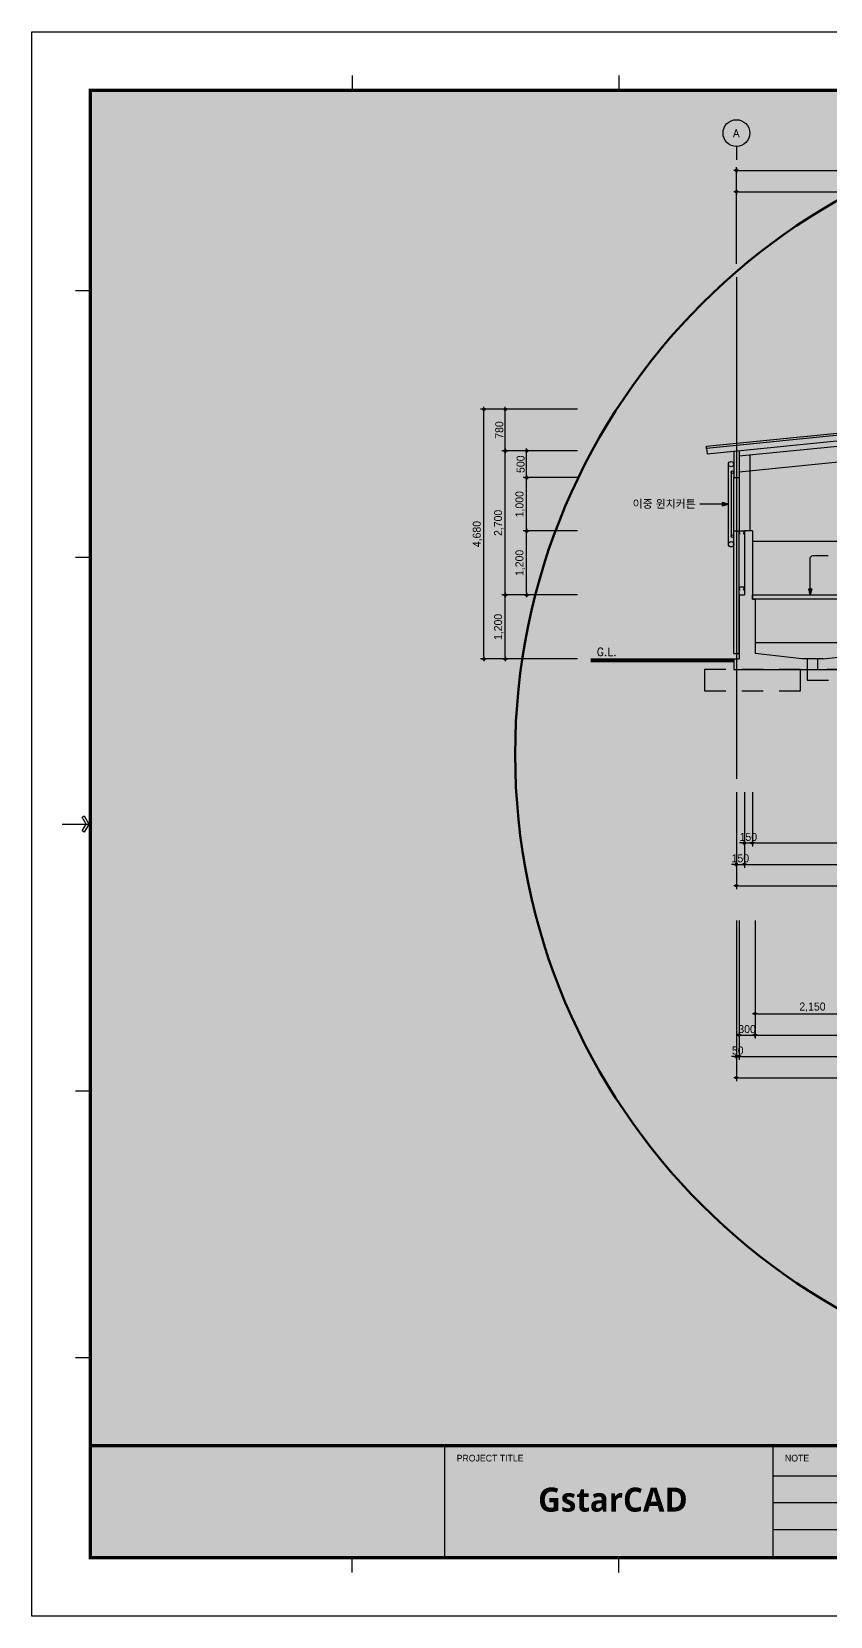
# Model space of a CAD drawing. Header units: millimetres. Extents: x 503489 to 750477, y -188693 to 126970.
# Drawn here: x 656321 to 671280, y -148500 to -118800 of the extents above; entities that cross this region are included whole.
import ezdxf
from ezdxf.enums import TextEntityAlignment as Align

# ---------------------------------------------------------------- set-up
doc = ezdxf.new("R2010")
doc.units = ezdxf.units.MM
doc.header["$LTSCALE"] = 200
doc.header["$MEASUREMENT"] = 0
doc.linetypes.add('CEN', pattern=[62, 60, -1, 0, -1])
doc.linetypes.add('H50', pattern=[3.5, 2, -1.5])
doc.layers.get('0').update_dxf_attribs({"linetype": 'CONTINUOUS'})
doc.layers.get('DEFPOINTS').update_dxf_attribs({"linetype": 'CONTINUOUS'})
for name, color, linetype in [('1', 1, 'CONTINUOUS'), ('2', 2, 'CONTINUOUS'), ('4', 4, 'CONTINUOUS'), ('9', 9, 'CONTINUOUS'), ('CEN', 9, 'CEN'), ('DIM', 6, 'CONTINUOUS'), ('MU', 4, 'H50'), ('SHEET', 7, 'CONTINUOUS'), ('TEXT', 2, 'CONTINUOUS'), ('TEXT4', 4, 'CONTINUOUS')]:
    doc.layers.add(name, color=color, linetype=linetype)
doc.layers.add('3', color=7, linetype='CONTINUOUS', true_color=0x99ff99)
doc.layers.add('6', color=7, linetype='CONTINUOUS', true_color=0xff99ff)
doc.styles.add('G', font='gulim.ttc')
doc.styles.add('HDH', font='helved', dxfattribs={"bigfont": 'hd'})
doc.styles.add('HSH', font='romans', dxfattribs={"bigfont": 'hs'})
doc.styles.add('ROMANC3', font='ROMANC', dxfattribs={"height": 15})
doc.styles.get("Standard").update_dxf_attribs({"font": ''})
doc.styles.get('Standard').set_extended_font_data('Gulim')
doc.dimstyles.new('50', dxfattribs={"dimscale": 50, "dimtxt": 3, "dimasz": 0.9, "dimexe": 1.25, "dimexo": 5, "dimgap": 0.7, "dimtad": 1, "dimdec": 0, "dimzin": 1, "dimdsep": 46, "dimlunit": 6, "dimtxsty": 'G', "dimblk1": 'Z_DOT', "dimblk2": 'Z_DOT', "dimsah": 1, "dimcen": 2.5, "dimclrd": 21, "dimclre": 21, "dimclrt": 3, "dimadec": 0, "dimazin": 0, "dimtfac": 1, "dimtdec": 0, "dimtix": 1, "dimtmove": 2, "dimatfit": 3, "dimldrblk": 'Z_DOT', "dimfxl": 1, "dimtolj": 1, "dimtzin": 1, "dimarcsym": 0})

# ---------------------------------------------------------------- blocks, each defined once
blk = doc.blocks.new('Form')
for p, q in [((6000, 28880), (6000, 28630)), ((11000, 28880), (11000, 28630)), ((820, 24850), (1070, 24850)), ((820, 19850), (1070, 19850)), ((570, 14850), (1070, 14850)), ((820, 9850), (1070, 9850)), ((820, 4850), (1070, 4850)), ((6000, 820), (6000, 1070)), ((11000, 820), (11000, 1070))]:
    blk.add_line(p, q)
for points in [[(0, 0), (0, 29700), (42000, 29700), (42000, 0)], [(984, 14700), (947, 14721), (1021, 14850), (947, 14979), (984, 15000), (1070, 14850)]]:
    blk.add_lwpolyline(points, close=True)
at = {"layer": '6', "color": 3, "const_width": 60}
blk.add_lwpolyline([(1100, 3200), (40900, 3200)], dxfattribs=at)
at = {"layer": 'SHEET', "color": 3}
for p, q in [((7740, 1130), (7740, 3180)), ((13890, 1130), (13890, 3180))]:
    blk.add_line(p, q, dxfattribs=at)
at = {"layer": 'SHEET'}
for p, q in [((13890, 2630), (23890, 2630)), ((13890, 2130), (23890, 2130)), ((13890, 1630), (23890, 1630))]:
    blk.add_line(p, q, dxfattribs=at)
at = {"layer": 'SHEET', "color": 3, "const_width": 60}
blk.add_lwpolyline([(1100, 1100), (1100, 28600), (40900, 28600), (40900, 1100)], close=True, dxfattribs=at)
at = {"layer": '1', "char_height": 125, "attachment_point": 1, "style": 'HDH'}
for s, insert, width in [('\\f굴림|b0|i0|c129|p34;\\C0;PROJECT TITLE', (7960, 3027), 3768.05), ('\\f굴림|b0|i0|c129|p34;\\C0;NOTE', (14110, 3027), 3768.04)]:
    blk.add_mtext(s, dxfattribs=dict(at, insert=insert, width=width))
at = {"layer": '9', "insert": (9486, 2412), "char_height": 450, "width": 4508.9, "attachment_point": 1}
blk.add_mtext('{\\fMalgun Gothic|b1|i0|c129|p50;GstarCAD}', dxfattribs=at)
blk = doc.blocks.new('Z_DOT')
at = {"layer": 'DIM', "color": 0}
for p, q in [((-1, 0), (1, 0)), ((0, -1), (0, 1))]:
    blk.add_line(p, q, dxfattribs=at)
for radius in [0.5, 0.25]:
    blk.add_circle((0, 0), radius, dxfattribs=at)
blk = doc.blocks.new('*D3364')
at = {"color": 21, "lineweight": -2}
for p, q in [((669521, -123150), (669521, -121337)), ((669566, -121400), (685076, -121400)), ((685121, -123150), (685121, -121337))]:
    blk.add_line(p, q, dxfattribs=at)
at = {"layer": 'DEFPOINTS', "color": 0}
for p in [(685121, -121400), (669521, -123400), (685121, -123400)]:
    blk.add_point(p, dxfattribs=at)
at = {"color": 21, "lineweight": -2, "xscale": 45, "yscale": 45, "zscale": 45, "rotation": 180}
blk.add_blockref('Z_DOT', (669521, -121400), dxfattribs=at)
at = {"color": 21, "lineweight": -2, "xscale": 45, "yscale": 45, "zscale": 45}
blk.add_blockref('Z_DOT', (685121, -121400), dxfattribs=at)
at = {"color": 3, "insert": (677321, -121279), "char_height": 150, "attachment_point": 5, "style": 'G'}
blk.add_mtext('\\A1;15,600', dxfattribs=at)
blk = doc.blocks.new('*D3365')
at = {"color": 21, "lineweight": -2}
for p, q in [((669521, -123150), (669521, -121737)), ((674721, -123150), (674721, -121737)), ((669566, -121800), (674676, -121800))]:
    blk.add_line(p, q, dxfattribs=at)
at = {"layer": 'DEFPOINTS', "color": 0}
for p in [(674721, -121800), (669521, -123400), (674721, -123400)]:
    blk.add_point(p, dxfattribs=at)
at = {"color": 21, "lineweight": -2, "xscale": 45, "yscale": 45, "zscale": 45, "rotation": 180}
blk.add_blockref('Z_DOT', (669521, -121800), dxfattribs=at)
at = {"color": 21, "lineweight": -2, "xscale": 45, "yscale": 45, "zscale": 45}
blk.add_blockref('Z_DOT', (674721, -121800), dxfattribs=at)
at = {"color": 3, "insert": (672121, -121679), "char_height": 150, "attachment_point": 5, "style": 'G'}
blk.add_mtext('\\A1;5,200', dxfattribs=at)
blk = doc.blocks.new('*D3368')
at = {"color": 21, "lineweight": -2}
for p, q in [((666542, -125876), (664729, -125876)), ((664792, -130511), (664792, -125921)), ((666542, -130556), (664729, -130556))]:
    blk.add_line(p, q, dxfattribs=at)
at = {"layer": 'DEFPOINTS', "color": 0}
for p in [(664792, -125876), (666792, -125876), (666792, -130556)]:
    blk.add_point(p, dxfattribs=at)
at = {"color": 21, "lineweight": -2, "xscale": 45, "yscale": 45, "zscale": 45}
for p, rotation in [((664792, -125876), 90), ((664792, -130556), 270)]:
    blk.add_blockref('Z_DOT', p, dxfattribs=dict(at, rotation=rotation))
at = {"color": 3, "insert": (664671, -128216), "char_height": 150, "attachment_point": 5, "rotation": 90, "style": 'G'}
blk.add_mtext('\\A1;4,680', dxfattribs=at)
blk = doc.blocks.new('*D3369')
at = {"color": 21, "lineweight": -2}
for p, q in [((666542, -129356), (665129, -129356)), ((665192, -130511), (665192, -129401)), ((666542, -130556), (665129, -130556))]:
    blk.add_line(p, q, dxfattribs=at)
at = {"layer": 'DEFPOINTS', "color": 0}
for p in [(665192, -129356), (666792, -129356), (666792, -130556)]:
    blk.add_point(p, dxfattribs=at)
at = {"color": 21, "lineweight": -2, "xscale": 45, "yscale": 45, "zscale": 45}
for p, rotation in [((665192, -129356), 90), ((665192, -130556), 270)]:
    blk.add_blockref('Z_DOT', p, dxfattribs=dict(at, rotation=rotation))
at = {"color": 3, "insert": (665071, -129956), "char_height": 150, "attachment_point": 5, "rotation": 90, "style": 'G'}
blk.add_mtext('\\A1;1,200', dxfattribs=at)
blk = doc.blocks.new('*D3370')
at = {"color": 21, "lineweight": -2}
for p, q in [((666542, -126656), (665129, -126656)), ((665192, -129311), (665192, -126701)), ((666542, -129356), (665129, -129356))]:
    blk.add_line(p, q, dxfattribs=at)
at = {"layer": 'DEFPOINTS', "color": 0}
for p in [(665192, -126656), (666792, -126656), (666792, -129356)]:
    blk.add_point(p, dxfattribs=at)
at = {"color": 21, "lineweight": -2, "xscale": 45, "yscale": 45, "zscale": 45}
for p, rotation in [((665192, -126656), 90), ((665192, -129356), 270)]:
    blk.add_blockref('Z_DOT', p, dxfattribs=dict(at, rotation=rotation))
at = {"color": 3, "insert": (665071, -128006), "char_height": 150, "attachment_point": 5, "rotation": 90, "style": 'G'}
blk.add_mtext('\\A1;2,700', dxfattribs=at)
blk = doc.blocks.new('*D3371')
at = {"color": 21, "lineweight": -2}
for p, q in [((666542, -125876), (665129, -125876)), ((665192, -126611), (665192, -125921)), ((666542, -126656), (665129, -126656))]:
    blk.add_line(p, q, dxfattribs=at)
at = {"layer": 'DEFPOINTS', "color": 0}
for p in [(665192, -125876), (666792, -125876), (666792, -126656)]:
    blk.add_point(p, dxfattribs=at)
at = {"color": 21, "lineweight": -2, "xscale": 45, "yscale": 45, "zscale": 45}
for p, rotation in [((665192, -125876), 90), ((665192, -126656), 270)]:
    blk.add_blockref('Z_DOT', p, dxfattribs=dict(at, rotation=rotation))
at = {"color": 3, "insert": (665080, -126266), "char_height": 150, "attachment_point": 5, "rotation": 90, "style": 'G'}
blk.add_mtext('\\A1;780', dxfattribs=at)
blk = doc.blocks.new('*D3372')
at = {"color": 21, "lineweight": -2}
for p, q in [((666542, -128156), (665529, -128156)), ((665592, -129311), (665592, -128201)), ((666542, -129356), (665529, -129356))]:
    blk.add_line(p, q, dxfattribs=at)
at = {"layer": 'DEFPOINTS', "color": 0}
for p in [(665592, -128156), (666792, -128156), (666792, -129356)]:
    blk.add_point(p, dxfattribs=at)
at = {"color": 21, "lineweight": -2, "xscale": 45, "yscale": 45, "zscale": 45}
for p, rotation in [((665592, -128156), 90), ((665592, -129356), 270)]:
    blk.add_blockref('Z_DOT', p, dxfattribs=dict(at, rotation=rotation))
at = {"color": 3, "insert": (665471, -128756), "char_height": 150, "attachment_point": 5, "rotation": 90, "style": 'G'}
blk.add_mtext('\\A1;1,200', dxfattribs=at)
blk = doc.blocks.new('*D3373')
at = {"color": 21, "lineweight": -2}
for p, q in [((666542, -127156), (665529, -127156)), ((665592, -128111), (665592, -127201)), ((666542, -128156), (665529, -128156))]:
    blk.add_line(p, q, dxfattribs=at)
at = {"layer": 'DEFPOINTS', "color": 0}
for p in [(665592, -127156), (666792, -127156), (666792, -128156)]:
    blk.add_point(p, dxfattribs=at)
at = {"color": 21, "lineweight": -2, "xscale": 45, "yscale": 45, "zscale": 45}
for p, rotation in [((665592, -127156), 90), ((665592, -128156), 270)]:
    blk.add_blockref('Z_DOT', p, dxfattribs=dict(at, rotation=rotation))
at = {"color": 3, "insert": (665471, -127656), "char_height": 150, "attachment_point": 5, "rotation": 90, "style": 'G'}
blk.add_mtext('\\A1;1,000', dxfattribs=at)
blk = doc.blocks.new('*D3374')
at = {"color": 21, "lineweight": -2}
for p, q in [((666542, -126656), (665529, -126656)), ((665592, -127111), (665592, -126701)), ((666542, -127156), (665529, -127156))]:
    blk.add_line(p, q, dxfattribs=at)
at = {"layer": 'DEFPOINTS', "color": 0}
for p in [(665592, -126656), (666792, -126656), (666792, -127156)]:
    blk.add_point(p, dxfattribs=at)
at = {"color": 21, "lineweight": -2, "xscale": 45, "yscale": 45, "zscale": 45}
for p, rotation in [((665592, -126656), 90), ((665592, -127156), 270)]:
    blk.add_blockref('Z_DOT', p, dxfattribs=dict(at, rotation=rotation))
at = {"color": 3, "insert": (665480, -126906), "char_height": 150, "attachment_point": 5, "rotation": 90, "style": 'G'}
blk.add_mtext('\\A1;500', dxfattribs=at)
blk = doc.blocks.new('*D3382')
at = {"color": 21, "lineweight": -2}
for p, q in [((669521, -133056), (669521, -134869)), ((685121, -133056), (685121, -134869)), ((669566, -134806), (685076, -134806))]:
    blk.add_line(p, q, dxfattribs=at)
at = {"layer": 'DEFPOINTS', "color": 0}
for p in [(669521, -132806), (685121, -132806), (685121, -134806)]:
    blk.add_point(p, dxfattribs=at)
at = {"color": 21, "lineweight": -2, "xscale": 45, "yscale": 45, "zscale": 45, "rotation": 180}
blk.add_blockref('Z_DOT', (669521, -134806), dxfattribs=at)
at = {"color": 21, "lineweight": -2, "xscale": 45, "yscale": 45, "zscale": 45}
blk.add_blockref('Z_DOT', (685121, -134806), dxfattribs=at)
at = {"color": 3, "insert": (677321, -134685), "char_height": 150, "attachment_point": 5, "style": 'G'}
blk.add_mtext('\\A1;15,600', dxfattribs=at)
blk = doc.blocks.new('*D3383')
at = {"color": 21, "lineweight": -2}
for p, q in [((669521, -133056), (669521, -134469)), ((669671, -133056), (669671, -134469)), ((669476, -134406), (669431, -134406)), ((669521, -134406), (669671, -134406)), ((669716, -134406), (669761, -134406))]:
    blk.add_line(p, q, dxfattribs=at)
at = {"layer": 'DEFPOINTS', "color": 0}
for p in [(669521, -132806), (669671, -132806), (669671, -134406)]:
    blk.add_point(p, dxfattribs=at)
at = {"color": 21, "lineweight": -2, "xscale": 45, "yscale": 45, "zscale": 45}
blk.add_blockref('Z_DOT', (669521, -134406), dxfattribs=at)
at = {"color": 21, "lineweight": -2, "xscale": 45, "yscale": 45, "zscale": 45, "rotation": 180}
blk.add_blockref('Z_DOT', (669671, -134406), dxfattribs=at)
at = {"color": 3, "insert": (669596, -134294), "char_height": 150, "attachment_point": 5, "style": 'G'}
blk.add_mtext('\\A1;150', dxfattribs=at)
blk = doc.blocks.new('*D3387')
at = {"color": 21, "lineweight": -2}
for p, q in [((669671, -133056), (669671, -134469)), ((684971, -133056), (684971, -134469)), ((669716, -134406), (684926, -134406))]:
    blk.add_line(p, q, dxfattribs=at)
at = {"layer": 'DEFPOINTS', "color": 0}
for p in [(669671, -132806), (684971, -132806), (684971, -134406)]:
    blk.add_point(p, dxfattribs=at)
at = {"color": 21, "lineweight": -2, "xscale": 45, "yscale": 45, "zscale": 45, "rotation": 180}
blk.add_blockref('Z_DOT', (669671, -134406), dxfattribs=at)
at = {"color": 21, "lineweight": -2, "xscale": 45, "yscale": 45, "zscale": 45}
blk.add_blockref('Z_DOT', (684971, -134406), dxfattribs=at)
at = {"color": 3, "insert": (677321, -134285), "char_height": 150, "attachment_point": 5, "style": 'G'}
blk.add_mtext('\\A1;15,300', dxfattribs=at)
blk = doc.blocks.new('*D3388')
at = {"color": 21, "lineweight": -2}
for p, q in [((669521, -135456), (669521, -138469)), ((685121, -135456), (685121, -138469)), ((669566, -138406), (685076, -138406))]:
    blk.add_line(p, q, dxfattribs=at)
at = {"layer": 'DEFPOINTS', "color": 0}
for p in [(669521, -135206), (685121, -135206), (685121, -138406)]:
    blk.add_point(p, dxfattribs=at)
at = {"color": 21, "lineweight": -2, "xscale": 45, "yscale": 45, "zscale": 45, "rotation": 180}
blk.add_blockref('Z_DOT', (669521, -138406), dxfattribs=at)
at = {"color": 21, "lineweight": -2, "xscale": 45, "yscale": 45, "zscale": 45}
blk.add_blockref('Z_DOT', (685121, -138406), dxfattribs=at)
at = {"color": 3, "insert": (677321, -138285), "char_height": 150, "attachment_point": 5, "style": 'G'}
blk.add_mtext('\\A1;15,600', dxfattribs=at)
blk = doc.blocks.new('*D3389')
at = {"color": 21, "lineweight": -2}
for p, q in [((669571, -135456), (669571, -137669)), ((669871, -135456), (669871, -137669)), ((669616, -137606), (669826, -137606))]:
    blk.add_line(p, q, dxfattribs=at)
at = {"layer": 'DEFPOINTS', "color": 0}
for p in [(669571, -135206), (669871, -135206), (669871, -137606)]:
    blk.add_point(p, dxfattribs=at)
at = {"color": 21, "lineweight": -2, "xscale": 45, "yscale": 45, "zscale": 45, "rotation": 180}
blk.add_blockref('Z_DOT', (669571, -137606), dxfattribs=at)
at = {"color": 21, "lineweight": -2, "xscale": 45, "yscale": 45, "zscale": 45}
blk.add_blockref('Z_DOT', (669871, -137606), dxfattribs=at)
at = {"color": 3, "insert": (669721, -137495), "char_height": 150, "attachment_point": 5, "style": 'G'}
blk.add_mtext('\\A1;300', dxfattribs=at)
blk = doc.blocks.new('*D3393')
at = {"color": 21, "lineweight": -2}
for p, q in [((669521, -135456), (669521, -138069)), ((669571, -135456), (669571, -138069)), ((669476, -138006), (669431, -138006)), ((669521, -138006), (669571, -138006)), ((669616, -138006), (669661, -138006))]:
    blk.add_line(p, q, dxfattribs=at)
at = {"layer": 'DEFPOINTS', "color": 0}
for p in [(669521, -135206), (669571, -135206), (669571, -138006)]:
    blk.add_point(p, dxfattribs=at)
at = {"color": 21, "lineweight": -2, "xscale": 45, "yscale": 45, "zscale": 45}
blk.add_blockref('Z_DOT', (669521, -138006), dxfattribs=at)
at = {"color": 21, "lineweight": -2, "xscale": 45, "yscale": 45, "zscale": 45, "rotation": 180}
blk.add_blockref('Z_DOT', (669571, -138006), dxfattribs=at)
at = {"color": 3, "insert": (669546, -137895), "char_height": 150, "attachment_point": 5, "style": 'G'}
blk.add_mtext('\\A1;50', dxfattribs=at)
blk = doc.blocks.new('*D3392')
at = {"color": 21, "lineweight": -2}
for p, q in [((669871, -135456), (669871, -137669)), ((684771, -135456), (684771, -137669)), ((669916, -137606), (684726, -137606))]:
    blk.add_line(p, q, dxfattribs=at)
at = {"layer": 'DEFPOINTS', "color": 0}
for p in [(669871, -135206), (684771, -135206), (684771, -137606)]:
    blk.add_point(p, dxfattribs=at)
at = {"color": 21, "lineweight": -2, "xscale": 45, "yscale": 45, "zscale": 45, "rotation": 180}
blk.add_blockref('Z_DOT', (669871, -137606), dxfattribs=at)
at = {"color": 21, "lineweight": -2, "xscale": 45, "yscale": 45, "zscale": 45}
blk.add_blockref('Z_DOT', (684771, -137606), dxfattribs=at)
at = {"color": 3, "insert": (677321, -137485), "char_height": 150, "attachment_point": 5, "style": 'G'}
blk.add_mtext('\\A1;14,900', dxfattribs=at)
blk = doc.blocks.new('*D3394')
at = {"color": 21, "lineweight": -2}
for p, q in [((669871, -135456), (669871, -137269)), ((672021, -135456), (672021, -137269)), ((669916, -137206), (671976, -137206))]:
    blk.add_line(p, q, dxfattribs=at)
at = {"layer": 'DEFPOINTS', "color": 0}
for p in [(669871, -135206), (672021, -135206), (672021, -137206)]:
    blk.add_point(p, dxfattribs=at)
at = {"color": 21, "lineweight": -2, "xscale": 45, "yscale": 45, "zscale": 45, "rotation": 180}
blk.add_blockref('Z_DOT', (669871, -137206), dxfattribs=at)
at = {"color": 21, "lineweight": -2, "xscale": 45, "yscale": 45, "zscale": 45}
blk.add_blockref('Z_DOT', (672021, -137206), dxfattribs=at)
at = {"color": 3, "insert": (670946, -137085), "char_height": 150, "attachment_point": 5, "style": 'G'}
blk.add_mtext('\\A1;2,150', dxfattribs=at)
blk = doc.blocks.new('*X14')
at = {"color": 0}
for p, q in [((390.73, 252.84), (390.97, 253.09)), ((390.73, 252.49), (391.25, 253.02)), ((390.73, 252.13), (391.53, 252.94)), ((390.96, 252.02), (391.81, 252.87)), ((391.44, 252.14), (392.09, 252.79)), ((391.92, 252.27), (392.37, 252.72)), ((392.4, 252.39), (392.65, 252.65)), ((392.88, 252.52), (392.93, 252.57))]:
    blk.add_line(p, q, dxfattribs=at)
blk = doc.blocks.new('A1')
at = {"layer": 'TEXT'}
blk.add_lwpolyline([(-2.29, -0.6), (0, 0), (-2.29, 0.6)], close=True, dxfattribs=at)
blk.add_blockref('*X14', (-393.01, -252.55), dxfattribs=at)
blk = doc.blocks.new('BLK')
at = {"layer": 'TEXT'}
blk.add_blockref('A1', (0, 0), dxfattribs=at)
blk = doc.blocks.new('*D4377')
at = {"color": 21, "lineweight": -2}
for p, q in [((669671, -133056), (669671, -134069)), ((669821, -133056), (669821, -134069)), ((669626, -134006), (669581, -134006)), ((669671, -134006), (669821, -134006)), ((669866, -134006), (669911, -134006))]:
    blk.add_line(p, q, dxfattribs=at)
at = {"layer": 'DEFPOINTS', "color": 0}
for p in [(669671, -132806), (669821, -132806), (669821, -134006)]:
    blk.add_point(p, dxfattribs=at)
at = {"color": 21, "lineweight": -2, "xscale": 45, "yscale": 45, "zscale": 45}
blk.add_blockref('Z_DOT', (669671, -134006), dxfattribs=at)
at = {"color": 21, "lineweight": -2, "xscale": 45, "yscale": 45, "zscale": 45, "rotation": 180}
blk.add_blockref('Z_DOT', (669821, -134006), dxfattribs=at)
at = {"color": 3, "insert": (669746, -133894), "char_height": 150, "attachment_point": 5, "style": 'G'}
blk.add_mtext('\\A1;150', dxfattribs=at)
blk = doc.blocks.new('*D4379')
at = {"color": 21, "lineweight": -2}
for p, q in [((669821, -133056), (669821, -134069)), ((684821, -133056), (684821, -134069)), ((669866, -134006), (684776, -134006))]:
    blk.add_line(p, q, dxfattribs=at)
at = {"layer": 'DEFPOINTS', "color": 0}
for p in [(669821, -132806), (684821, -132806), (684821, -134006)]:
    blk.add_point(p, dxfattribs=at)
at = {"color": 21, "lineweight": -2, "xscale": 45, "yscale": 45, "zscale": 45, "rotation": 180}
blk.add_blockref('Z_DOT', (669821, -134006), dxfattribs=at)
at = {"color": 21, "lineweight": -2, "xscale": 45, "yscale": 45, "zscale": 45}
blk.add_blockref('Z_DOT', (684821, -134006), dxfattribs=at)
at = {"color": 3, "insert": (677321, -133885), "char_height": 150, "attachment_point": 5, "style": 'G'}
blk.add_mtext('\\A1;15,000', dxfattribs=at)
blk = doc.blocks.new('*D4381')
at = {"color": 21, "lineweight": -2}
for p, q in [((669571, -135456), (669571, -138069)), ((685071, -135456), (685071, -138069)), ((669616, -138006), (685026, -138006))]:
    blk.add_line(p, q, dxfattribs=at)
at = {"layer": 'DEFPOINTS', "color": 0}
for p in [(669571, -135206), (685071, -135206), (685071, -138006)]:
    blk.add_point(p, dxfattribs=at)
at = {"color": 21, "lineweight": -2, "xscale": 45, "yscale": 45, "zscale": 45, "rotation": 180}
blk.add_blockref('Z_DOT', (669571, -138006), dxfattribs=at)
at = {"color": 21, "lineweight": -2, "xscale": 45, "yscale": 45, "zscale": 45}
blk.add_blockref('Z_DOT', (685071, -138006), dxfattribs=at)
at = {"color": 3, "insert": (677321, -137885), "char_height": 150, "attachment_point": 5, "style": 'G'}
blk.add_mtext('\\A1;15,500', dxfattribs=at)

msp = doc.modelspace()

# ---------------------------------------------------------------- hatches: boundary and pattern name
at = {"layer": '9', "true_color": 0x212830, "transparency": 33554559}
h = msp.add_hatch(dxfattribs=at)
h.set_pattern_fill('ANSI31', color=250)
h.set_pattern_definition([(45, (-181166.20356, 0), (-0.088388347648, 0.088388347648), [])])
h.paths.add_polyline_path([(657421, -119900), (657421, -147400), (697221, -147400), (697221, -119900)])

# ---------------------------------------------------------------- linework, layer by layer
at = {"layer": '1'}
for p, q in [((669371, -128406.25), (669371, -126906.25)), ((669421, -127056.25), (669421, -128256.25))]:
    msp.add_line(p, q, dxfattribs=at)
for points in [[(669651, -128206.25), (669651, -128203.95), (669666.35, -128203.95, 0.414213562), (669668.7, -128201.6), (669668.7, -128160.9, 0.414213562), (669666.35, -128158.55), (669575.65, -128158.55, 0.414213562), (669573.3, -128160.9), (669573.3, -128201.6, 0.414213562), (669575.65, -128203.95), (669591, -128203.95), (669591, -128206.25), (669575.65, -128206.25, -0.414213562), (669571, -128201.6), (669571, -128160.9, -0.414213562), (669575.65, -128156.25), (669666.35, -128156.25, -0.414213562), (669671, -128160.9), (669671, -128201.6, -0.414213562), (669666.35, -128206.25), (669651, -128206.25)], [(669651, -129256.25), (669651, -129253.95), (669666.35, -129253.95, 0.414213562), (669668.7, -129251.6), (669668.7, -129210.9, 0.414213562), (669666.35, -129208.55), (669575.65, -129208.55, 0.414213562), (669573.3, -129210.9), (669573.3, -129251.6, 0.414213562), (669575.65, -129253.95), (669591, -129253.95), (669591, -129256.25), (669575.65, -129256.25, -0.414213562), (669571, -129251.6), (669571, -129210.9, -0.414213562), (669575.65, -129206.25), (669666.35, -129206.25, -0.414213562), (669671, -129210.9), (669671, -129251.6, -0.414213562), (669666.35, -129256.25), (669651, -129256.25)]]:
    msp.add_lwpolyline(points, format="xyb", close=True, dxfattribs=at)
for centre, radius in [((669421, -126906.25), 50), ((669446, -127056.25), 25), ((669446, -128256.25), 25), ((669421, -128406.25), 50)]:
    msp.add_circle(centre, radius, dxfattribs=at)
at = {"layer": '2'}
for p, q in [((669471, -126661.25), (669471, -127156.25)), ((669571, -126651.25), (669571, -127156.25)), ((669471, -127156.25), (669571, -127156.25)), ((669471, -128156.25), (669571, -128156.25)), ((669471, -130456.25), (669471, -128156.25)), ((669571, -130456.25), (669571, -128156.25)), ((669471, -130456.25), (669571, -130456.25))]:
    msp.add_line(p, q, dxfattribs=at)
msp.add_lwpolyline([(668972.489, -126711.101), (677321, -125876.25), (677311.05, -125776.746), (668962.538, -126611.597)], close=True, dxfattribs=at)
msp.add_lwpolyline([(669256.665, -127656.25), (668833.5, -127656.25)], dxfattribs=at)
msp.add_lwpolyline([(670905.159, -129241.915), (670905.159, -128670.056, -0.414213562), (670955.159, -128620.056), (671238.492, -128620.056)], format="xyb", dxfattribs=at)
at = {"layer": '3'}
msp.add_lwpolyline([(676821, -129356.25), (676821, -128356.25), (669821, -128356.25)], dxfattribs=at)
at = {"layer": '3', "linetype": 'H50'}
msp.add_lwpolyline([(678821, -130756.25), (678821, -130556.25), (678621, -130556.25), (678621, -130756.25), (676021, -130756.25), (676021, -130556.25), (675821, -130556.25), (675821, -130756.25), (671046, -130756.25), (671046, -130556.25), (670846, -130556.25), (670846, -130956.25), (685821, -130956.25), (685821, -130056.25), (685621, -130056.25), (685621, -130756.25), (683796, -130756.25), (683796, -130556.25), (683596, -130556.25), (683596, -130756.25), (678821, -130756.25)], dxfattribs=at)
at = {"layer": '4'}
msp.add_lwpolyline([(668962.538, -126611.597), (668958.459, -126570.801), (677306.97, -125735.95), (677311.05, -125776.746)], dxfattribs=at)
at = {"layer": '6'}
for p, q in [((669671, -128156.25), (669671, -129356.25)), ((669821, -128156.25), (669671, -128156.25)), ((669821, -128156.25), (669821, -129436.25)), ((669571, -129356.25), (669571, -130556.25)), ((669571, -129356.25), (669671, -129356.25)), ((669821, -129436.25), (669871, -129436.25)), ((669871, -129436.25), (669871, -130456.25)), ((666791.833, -130556.25), (669571, -130556.25)), ((666791.833, -130581.25), (669471, -130581.25)), ((666791.833, -130606.25), (669471, -130606.25)), ((669471, -130556.25), (669471, -130756.25)), ((670746, -130556.25), (669871, -130456.25)), ((671146, -130556.25), (670746, -130556.25)), ((671146, -130556.25), (672021, -130456.25)), ((669471, -130756.25), (672271, -130756.25))]:
    msp.add_line(p, q, dxfattribs=at)
at = {"layer": '9'}
for p, q in [((669571, -126751.749), (677321, -125976.749)), ((669571, -127047.215), (677321, -126272.215)), ((669771, -126731.749), (669771, -128156.25)), ((669471, -128156.25), (669471, -127156.25)), ((669571, -127156.25), (669571, -128156.25)), ((672021, -130256.25), (669871, -130256.25))]:
    msp.add_line(p, q, dxfattribs=at)
msp.add_lwpolyline([(672071, -129436.25), (669821, -129436.25), (669821, -129356.25), (672071, -129356.25)], close=True, dxfattribs=at)
at = {"layer": '9', "lineweight": 53}
msp.add_circle((677321, -132344.304), 11943.881, dxfattribs=at)
at = {"layer": 'CEN'}
msp.add_line((669521, -123400), (669521, -132806.25), dxfattribs=at)
at = {"layer": 'MU'}
msp.add_lwpolyline([(670721, -130756.25), (668921, -130756.25), (668921, -131156.25), (670721, -131156.25)], close=True, dxfattribs=at)
at = {"layer": 'TEXT4'}
msp.add_line((669521, -120950), (669521, -121200), dxfattribs=at)
msp.add_circle((669521, -120700), 250, dxfattribs=at)

# ---------------------------------------------------------------- block references
msp.add_blockref('Form', (656321, -148500))
at = {"layer": '2', "xscale": 50, "yscale": 50, "zscale": 50}
msp.add_blockref('BLK', (669371, -127656.25), dxfattribs=at)
at = {"layer": '2', "xscale": -50, "yscale": 50, "zscale": 50, "rotation": 90}
msp.add_blockref('BLK', (670905.159, -129356.25), dxfattribs=at)

# ---------------------------------------------------------------- texts
at = {"insert": (668760.534, -127575.838), "char_height": 150, "width": 1277.998, "attachment_point": 3, "style": 'HSH'}
msp.add_mtext('{\\fGulim|b0|i0|c129|p50;\\C2;이중 윈치커튼}', dxfattribs=at)
at = {"layer": 'TEXT', "style": 'ROMANC3'}
for s, p in [('A', (669520.171, -120700.264)), ('G.L.', (667091.695, -130424.243))]:
    msp.add_text(s, height=150, dxfattribs=at).set_placement(p, align=Align.MIDDLE)

# ---------------------------------------------------------------- dimensions: what is measured, and where the dimension line sits
for base, p1, p2, picture, middle in [((685121, -121400), (669521, -123400), (685121, -123400), '*D3364', (677321, -121278.83)), ((674721, -121800), (669521, -123400), (674721, -123400), '*D3365', (672121, -121678.93)), ((669671, -134406.25), (669521, -132806.25), (669671, -132806.25), '*D3383', (669596, -134294.255)), ((685121, -134806.25), (669521, -132806.25), (685121, -132806.25), '*D3382', (677321, -134685.08)), ((669821, -134006.25), (669671, -132806.25), (669821, -132806.25), '*D4377', (669746, -133894.255)), ((684971, -134406.25), (669671, -132806.25), (684971, -132806.25), '*D3387', (677321, -134285.08)), ((684821, -134006.25), (669821, -132806.25), (684821, -132806.25), '*D4379', (677321, -133885.08))]:
    dim = msp.add_linear_dim(base=base, p1=p1, p2=p2, dimstyle='50')
    dim.commit()
    dim.dimension.update_dxf_attribs({"geometry": picture, "text_midpoint": middle})
for base, p1, p2, picture, middle in [((664791.833, -125876.25), (666791.833, -130556.25), (666791.833, -125876.25), '*D3368', (664670.663, -128216.25)), ((665191.833, -125876.25), (666791.833, -126656.25), (666791.833, -125876.25), '*D3371', (665079.938, -126266.25)), ((665191.833, -126656.25), (666791.833, -129356.25), (666791.833, -126656.25), '*D3370', (665070.763, -128006.25)), ((665591.833, -126656.25), (666791.833, -127156.25), (666791.833, -126656.25), '*D3374', (665480.138, -126906.25)), ((665591.833, -127156.25), (666791.833, -128156.25), (666791.833, -127156.25), '*D3373', (665470.663, -127656.25)), ((665591.833, -128156.25), (666791.833, -129356.25), (666791.833, -128156.25), '*D3372', (665470.663, -128756.25)), ((665191.833, -129356.25), (666791.833, -130556.25), (666791.833, -129356.25), '*D3369', (665070.663, -129956.25))]:
    dim = msp.add_linear_dim(base=base, p1=p1, p2=p2, angle=90, dimstyle='50')
    dim.commit()
    dim.dimension.update_dxf_attribs({"geometry": picture, "text_midpoint": middle})
for base, p1, p2, picture, middle in [((669571, -138006.25), (669521, -135206.25), (669571, -135206.25), '*D3393', (669546, -137894.555)), ((685121, -138406.25), (669521, -135206.25), (685121, -135206.25), '*D3388', (677321, -138285.08)), ((669871, -137606.25), (669571, -135206.25), (669871, -135206.25), '*D3389', (669721, -137494.555)), ((685071, -138006.25), (669571, -135206.25), (685071, -135206.25), '*D4381', (677321, -137885.08)), ((684771, -137606.25), (669871, -135206.25), (684771, -135206.25), '*D3392', (677321, -137485.08)), ((672021, -137206.25), (669871, -135206.25), (672021, -135206.25), '*D3394', (670946, -137085.08))]:
    dim = msp.add_linear_dim(base=base, p1=p1, p2=p2, dimstyle='50')
    dim.commit()
    dim.dimension.update_dxf_attribs({"geometry": picture, "text_midpoint": middle, "dimtype": 160})

doc.saveas('drawing.dxf')
